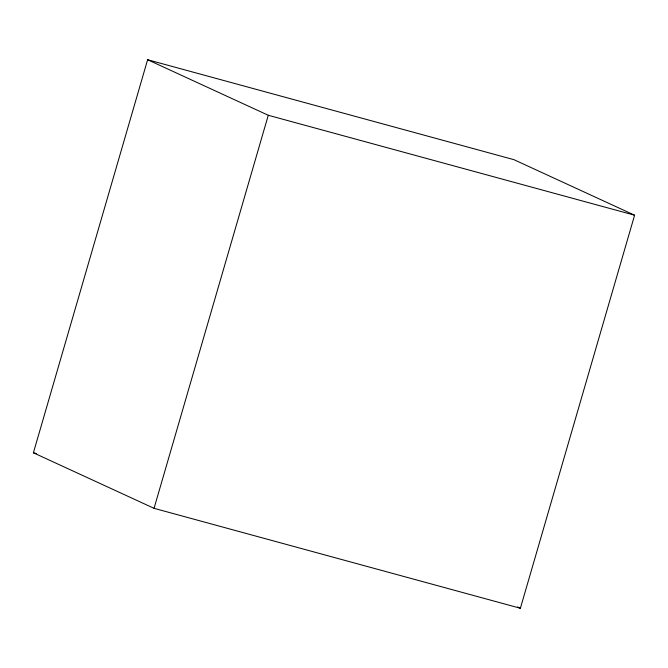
<?xml version="1.0" encoding="UTF-8"?>
<svg xmlns="http://www.w3.org/2000/svg" width="668" height="668" viewBox="0 0 668 668"><rect width="100%" height="100%" fill="white"/><g stroke="black" fill="none" stroke-linecap="round" stroke-linejoin="round"><path stroke-width="1" d="M33.4 452.787L147.62 59.728L513.951 159.677L634.6 215.213L520.38 608.272L154.049 508.323L33.4 452.787L36.423 453.605M154.049 508.323L268.277 115.272L147.62 59.728M268.277 115.272L634.6 215.213M517.55 606.97L520.38 608.272"/></g></svg>
